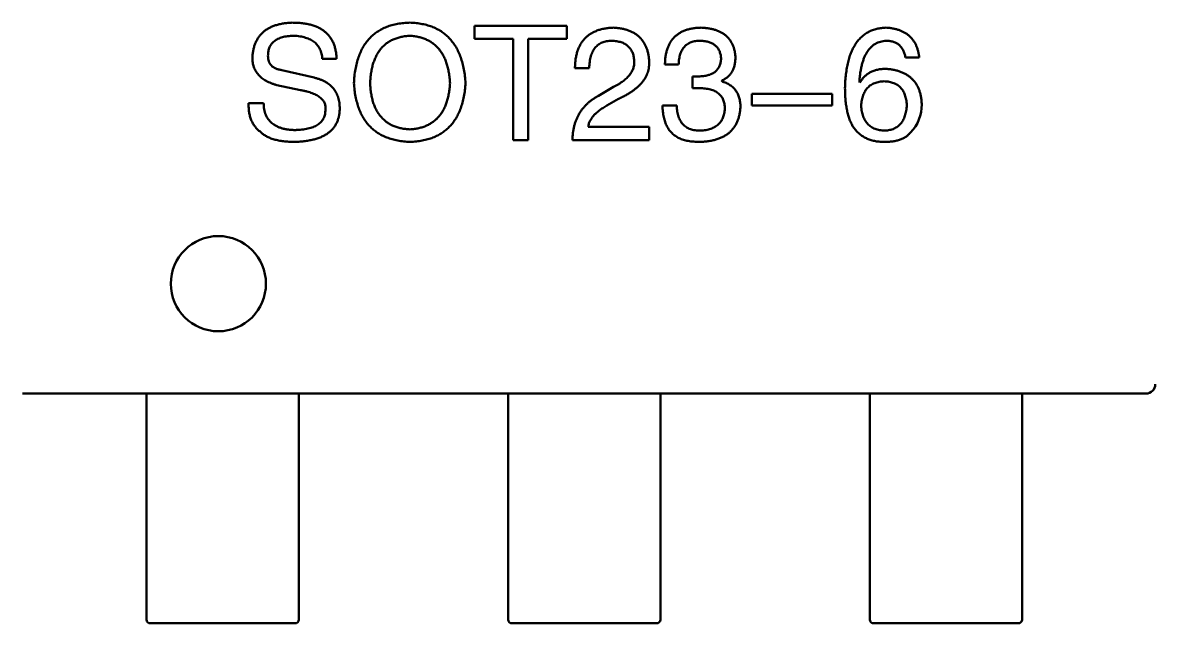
# Model space of a CAD drawing. Header units: millimetres. Extents: x 37 to 347, y 164 to 266.
# Drawn here: x 301.914 to 304.889, y 212.918 to 214.495 of the extents above; entities that cross this region are included whole.
import ezdxf

# ---------------------------------------------------------------- set-up
doc = ezdxf.new("R2010")
doc.units = ezdxf.units.MM
doc.header["$LTSCALE"] = 0.75
doc.layers.add('Visible', color=7, linetype='Continuous', lineweight=50)

msp = doc.modelspace()

# ---------------------------------------------------------------- linework, layer by layer
at = {"layer": 'Visible'}
for p, q in [((303.1004, 214.4872), (303.1004, 214.4528)), ((303.343, 214.4872), (303.1004, 214.4872)), ((303.343, 214.4528), (303.343, 214.4872)), ((303.1004, 214.4528), (303.202, 214.4528)), ((303.202, 214.4528), (303.202, 214.1872)), ((303.2414, 214.4528), (303.343, 214.4528)), ((303.2414, 214.1872), (303.2414, 214.4528)), ((302.7007, 214.4003), (302.7384, 214.4003)), ((303.6009, 214.3855), (303.6369, 214.3855)), ((304.2329, 214.4036), (304.269, 214.4036)), ((302.5942, 214.3708), (302.6794, 214.3511)), ((303.3644, 214.3757), (303.4021, 214.3757)), ((303.673, 214.3544), (303.673, 214.3233)), ((303.6927, 214.3544), (303.673, 214.3544)), ((302.6434, 214.3183), (302.5811, 214.3314)), ((303.4267, 214.3036), (303.4661, 214.3265)), ((303.673, 214.3233), (303.691, 214.3233)), ((303.75, 214.3413), (303.75, 214.3429)), ((304.1116, 214.3396), (304.1133, 214.338)), ((303.4792, 214.2954), (303.448, 214.2774)), ((304.0406, 214.3085), (303.8291, 214.3085)), ((303.8291, 214.3085), (303.8291, 214.2774)), ((304.0406, 214.2774), (304.0406, 214.3085)), ((302.5466, 214.2839), (302.5073, 214.2839)), ((303.632, 214.2774), (303.5943, 214.2774)), ((303.8291, 214.2774), (304.0406, 214.2774)), ((303.5595, 214.2216), (303.3989, 214.2216)), ((303.5595, 214.1872), (303.5595, 214.2216)), ((303.202, 214.1872), (303.2414, 214.1872)), ((303.3579, 214.1872), (303.5595, 214.1872)), ((301.9141, 213.5213), (301.9137, 213.5213)), ((301.9141, 213.5213), (304.8641, 213.5213)), ((302.2391, 213.5213), (302.2391, 213.4823)), ((302.6391, 213.4823), (302.6391, 213.5213)), ((303.1891, 213.5213), (303.1891, 213.4823)), ((303.5891, 213.4823), (303.5891, 213.5213)), ((304.1391, 213.5213), (304.1391, 213.4823)), ((304.5391, 213.4823), (304.5391, 213.5213)), ((304.8646, 213.5213), (304.8641, 213.5213)), ((302.2391, 213.4823), (302.2391, 213.2991)), ((302.6391, 213.2991), (302.6391, 213.4823)), ((303.1891, 213.4823), (303.1891, 213.2991)), ((303.5891, 213.2991), (303.5891, 213.4823)), ((304.1391, 213.4823), (304.1391, 213.2991)), ((304.5391, 213.2991), (304.5391, 213.4823)), ((302.2391, 213.135), (302.2391, 213.2991)), ((302.6391, 213.2991), (302.6391, 213.135)), ((303.1891, 213.135), (303.1891, 213.2991)), ((303.5891, 213.2991), (303.5891, 213.135)), ((304.1391, 213.135), (304.1391, 213.2991)), ((304.5391, 213.2991), (304.5391, 213.135)), ((302.2391, 213.0773), (302.2391, 213.135)), ((302.6391, 213.135), (302.6391, 213.0773)), ((303.1891, 213.0773), (303.1891, 213.135)), ((303.5891, 213.135), (303.5891, 213.0773)), ((304.1391, 213.0773), (304.1391, 213.135)), ((304.5391, 213.135), (304.5391, 213.0773)), ((302.2391, 212.9279), (302.2391, 213.0773)), ((302.6391, 213.0773), (302.6391, 212.9279)), ((303.1891, 212.9279), (303.1891, 213.0773)), ((303.5891, 213.0773), (303.5891, 212.9279)), ((304.1391, 212.9279), (304.1391, 213.0773)), ((304.5391, 213.0773), (304.5391, 212.9279)), ((302.6291, 212.9179), (302.2491, 212.9179)), ((303.5791, 212.9179), (303.1991, 212.9179)), ((304.5291, 212.9179), (304.1491, 212.9179))]:
    msp.add_line(p, q, dxfattribs=at)
at = {"layer": 'Visible', "extrusion": (0, 0, -1)}
msp.add_circle((-302.4278, 213.8099), 0.125, dxfattribs=at)
at = {"layer": 'Visible'}
for centre, radius, start, end in [((304.1718, 214.2794), 0.1038, 315.691, 0.7052), ((304.8641, 213.5463), 0.025, 271.0433, 358.9568)]:
    msp.add_arc(centre, radius, start, end, dxfattribs=at)
at = {"layer": 'Visible', "extrusion": (0, 0, -1)}
for centre, start, end in [((-302.2491, 212.9279), 270, 360), ((-302.6291, 212.9279), 180, 270), ((-303.1991, 212.9279), 270, 360), ((-303.5791, 212.9279), 180, 270), ((-304.1491, 212.9279), 270, 360), ((-304.5291, 212.9279), 180, 270)]:
    msp.add_arc(centre, 0.01, start, end, dxfattribs=at)
at = {"layer": 'Visible'}
for points, knots in [([(302.5171, 214.4036), (302.5174, 214.4072), (302.5179, 214.4142), (302.5197, 214.4242), (302.5221, 214.4337), (302.5253, 214.4425), (302.5294, 214.4506), (302.534, 214.4581), (302.5395, 214.4648), (302.5458, 214.4709), (302.5527, 214.4764), (302.5605, 214.4811), (302.5689, 214.4852), (302.5781, 214.4886), (302.5881, 214.4913), (302.5987, 214.4934), (302.6101, 214.4948), (302.618, 214.4952), (302.6221, 214.4954)], [0, 0, 0, 0, 0.068836, 0.134105, 0.195732, 0.255164, 0.312673, 0.368551, 0.4239, 0.479226, 0.535243, 0.592641, 0.652406, 0.714422, 0.779917, 0.849421, 0.922396, 1, 1, 1, 1]), ([(302.6221, 214.4954), (302.6266, 214.4953), (302.6355, 214.4952), (302.6484, 214.4941), (302.6604, 214.4922), (302.6716, 214.4896), (302.6819, 214.4863), (302.6914, 214.4823), (302.7, 214.4774), (302.7078, 214.4719), (302.7147, 214.4654), (302.7207, 214.4583), (302.7259, 214.4505), (302.7302, 214.4419), (302.7336, 214.4325), (302.7361, 214.4224), (302.7378, 214.4116), (302.7382, 214.4042), (302.7384, 214.4003)], [0, 0, 0, 0, 0.080392, 0.155695, 0.22696, 0.293805, 0.357341, 0.417387, 0.475033, 0.53059, 0.584938, 0.639438, 0.694076, 0.750053, 0.807988, 0.868532, 0.932254, 1, 1, 1, 1]), ([(302.7838, 214.3364), (302.7842, 214.3427), (302.785, 214.3549), (302.7877, 214.3726), (302.7912, 214.3892), (302.7958, 214.4045), (302.8014, 214.4187), (302.8081, 214.4317), (302.8158, 214.4435), (302.8246, 214.4541), (302.8343, 214.4636), (302.8452, 214.4717), (302.8571, 214.4787), (302.87, 214.4845), (302.8839, 214.4891), (302.8988, 214.4924), (302.9147, 214.4946), (302.9257, 214.4951), (302.9313, 214.4954)], [0, 0, 0, 0, 0.077465, 0.1505, 0.219604, 0.284955, 0.34692, 0.406441, 0.463803, 0.519531, 0.574667, 0.629985, 0.685979, 0.743432, 0.802789, 0.865187, 0.930848, 1, 1, 1, 1]), ([(302.9313, 214.4954), (302.9369, 214.4951), (302.9476, 214.4945), (302.9632, 214.4921), (302.9778, 214.4885), (302.9915, 214.4839), (303.0041, 214.478), (303.0157, 214.471), (303.0264, 214.4627), (303.0361, 214.4533), (303.0447, 214.4427), (303.0524, 214.4309), (303.0591, 214.418), (303.0647, 214.4039), (303.0694, 214.3887), (303.0731, 214.3723), (303.0758, 214.3547), (303.0768, 214.3426), (303.0772, 214.3364)], [0, 0, 0, 0, 0.068404, 0.133351, 0.195034, 0.254442, 0.311776, 0.367479, 0.422913, 0.47825, 0.534578, 0.592177, 0.652079, 0.714535, 0.780143, 0.849324, 0.922433, 1, 1, 1, 1]), ([(303.3644, 214.3757), (303.3646, 214.3799), (303.3649, 214.388), (303.3662, 214.3998), (303.3683, 214.4108), (303.3712, 214.421), (303.3749, 214.4304), (303.3793, 214.4391), (303.3845, 214.447), (303.3905, 214.4541), (303.3973, 214.4605), (303.4049, 214.4659), (303.4132, 214.4706), (303.4223, 214.4746), (303.4322, 214.4778), (303.4428, 214.4801), (303.4542, 214.4817), (303.462, 214.4821), (303.4661, 214.4823)], [0, 0, 0, 0, 0.074935, 0.145873, 0.212498, 0.27598, 0.33603, 0.394042, 0.450372, 0.505546, 0.560812, 0.616481, 0.673265, 0.732328, 0.7938, 0.858943, 0.92718, 1, 1, 1, 1]), ([(303.4661, 214.4823), (303.4697, 214.482), (303.4766, 214.4815), (303.4868, 214.48), (303.4962, 214.4778), (303.505, 214.4751), (303.5132, 214.4717), (303.5207, 214.4677), (303.5276, 214.463), (303.5338, 214.4578), (303.5394, 214.4519), (303.5443, 214.4455), (303.5484, 214.4383), (303.552, 214.4306), (303.5549, 214.4223), (303.5571, 214.4133), (303.5587, 214.4037), (303.5592, 214.3971), (303.5595, 214.3937)], [0, 0, 0, 0, 0.074847, 0.14558, 0.212628, 0.276599, 0.337792, 0.396608, 0.453638, 0.509854, 0.565589, 0.621545, 0.678777, 0.737222, 0.798388, 0.862259, 0.929312, 1, 1, 1, 1]), ([(303.6009, 214.3855), (303.601, 214.3894), (303.6012, 214.3969), (303.6025, 214.4077), (303.6045, 214.4178), (303.6072, 214.4272), (303.6107, 214.4358), (303.6148, 214.4437), (303.6197, 214.4509), (303.6254, 214.4574), (303.6317, 214.4631), (303.6388, 214.4681), (303.6465, 214.4723), (303.6551, 214.4758), (303.6643, 214.4786), (303.6742, 214.4805), (303.6848, 214.4819), (303.6922, 214.4822), (303.6959, 214.4823)], [0, 0, 0, 0, 0.074804, 0.144899, 0.211458, 0.274554, 0.334363, 0.392059, 0.448123, 0.503024, 0.558154, 0.613471, 0.670844, 0.729926, 0.792003, 0.857405, 0.926768, 1, 1, 1, 1]), ([(303.6959, 214.4823), (303.6994, 214.4821), (303.7061, 214.4818), (303.7158, 214.4804), (303.725, 214.4787), (303.7334, 214.4763), (303.7413, 214.4735), (303.7485, 214.47), (303.7552, 214.4661), (303.7612, 214.4615), (303.7665, 214.4564), (303.7712, 214.4507), (303.7753, 214.4445), (303.7788, 214.4377), (303.7816, 214.4303), (303.7838, 214.4225), (303.7854, 214.414), (303.7859, 214.4082), (303.7861, 214.4052)], [0, 0, 0, 0, 0.077845, 0.151584, 0.221397, 0.287366, 0.350104, 0.410398, 0.467998, 0.524388, 0.579979, 0.635152, 0.690917, 0.747936, 0.806661, 0.867861, 0.932479, 1, 1, 1, 1]), ([(304.0739, 214.3233), (304.0741, 214.3296), (304.0745, 214.3418), (304.0762, 214.3595), (304.0785, 214.376), (304.0817, 214.3913), (304.0856, 214.4055), (304.0904, 214.4185), (304.0959, 214.4303), (304.1024, 214.4408), (304.1095, 214.4503), (304.1175, 214.4585), (304.1263, 214.4655), (304.1359, 214.4713), (304.1464, 214.4759), (304.1576, 214.4793), (304.1696, 214.4815), (304.1779, 214.482), (304.1821, 214.4823)], [0, 0, 0, 0, 0.087517, 0.169686, 0.246944, 0.319347, 0.387088, 0.450961, 0.511075, 0.567974, 0.622351, 0.675039, 0.726853, 0.778688, 0.83093, 0.884738, 0.941043, 1, 1, 1, 1]), ([(304.1821, 214.4823), (304.1853, 214.482), (304.1915, 214.4815), (304.2005, 214.4801), (304.209, 214.4782), (304.217, 214.4757), (304.2244, 214.4727), (304.2312, 214.4691), (304.2375, 214.4649), (304.2433, 214.4603), (304.2484, 214.455), (304.253, 214.4493), (304.2571, 214.443), (304.2606, 214.4362), (304.2636, 214.4288), (304.2659, 214.4208), (304.2679, 214.4124), (304.2686, 214.4066), (304.269, 214.4036)], [0, 0, 0, 0, 0.073784, 0.144317, 0.211047, 0.274818, 0.336501, 0.395724, 0.453465, 0.510016, 0.566585, 0.622844, 0.680328, 0.739335, 0.800408, 0.863904, 0.93053, 1, 1, 1, 1]), ([(302.6253, 214.461), (302.6226, 214.4608), (302.6174, 214.4606), (302.6097, 214.4599), (302.6027, 214.4587), (302.596, 214.4572), (302.59, 214.4552), (302.5844, 214.453), (302.5794, 214.4502), (302.5749, 214.4472), (302.571, 214.4436), (302.5675, 214.4398), (302.5646, 214.4355), (302.5622, 214.4308), (302.5604, 214.4258), (302.559, 214.4204), (302.5582, 214.4146), (302.5582, 214.4105), (302.5581, 214.4085)], [0, 0, 0, 0, 0.084203, 0.163004, 0.23749, 0.307054, 0.372941, 0.434825, 0.493521, 0.549046, 0.603712, 0.656607, 0.709869, 0.763474, 0.818856, 0.875778, 0.93657, 1, 1, 1, 1]), ([(302.7007, 214.4003), (302.7006, 214.4026), (302.7002, 214.4072), (302.699, 214.4137), (302.6972, 214.4199), (302.6949, 214.4256), (302.6921, 214.431), (302.6887, 214.4358), (302.6848, 214.4402), (302.6803, 214.4443), (302.6753, 214.4478), (302.6697, 214.451), (302.6636, 214.4537), (302.657, 214.456), (302.6498, 214.4579), (302.6422, 214.4594), (302.6339, 214.4605), (302.6283, 214.4608), (302.6253, 214.461)], [0, 0, 0, 0, 0.06478, 0.125818, 0.184742, 0.241596, 0.29678, 0.35108, 0.405518, 0.460702, 0.517804, 0.576089, 0.63758, 0.702308, 0.770179, 0.84276, 0.919058, 1, 1, 1, 1]), ([(302.9313, 214.461), (302.9273, 214.4607), (302.9194, 214.4601), (302.908, 214.4581), (302.8973, 214.4553), (302.8873, 214.4515), (302.8781, 214.4469), (302.8696, 214.4413), (302.8619, 214.4348), (302.8549, 214.4274), (302.8487, 214.4191), (302.8433, 214.4099), (302.8386, 214.3998), (302.8346, 214.3889), (302.8314, 214.377), (302.829, 214.3643), (302.8272, 214.3506), (302.8267, 214.3412), (302.8264, 214.3364)], [0, 0, 0, 0, 0.06667, 0.129658, 0.190139, 0.248038, 0.303867, 0.359209, 0.413876, 0.468829, 0.52527, 0.583633, 0.644086, 0.707738, 0.774507, 0.845482, 0.920473, 1, 1, 1, 1]), ([(303.0363, 214.3364), (303.0359, 214.3411), (303.0353, 214.3504), (303.0333, 214.3639), (303.0307, 214.3765), (303.0275, 214.3883), (303.0234, 214.3992), (303.0186, 214.4092), (303.0132, 214.4183), (303.0069, 214.4266), (303, 214.434), (302.9923, 214.4405), (302.9839, 214.4462), (302.9748, 214.4509), (302.9649, 214.4548), (302.9544, 214.4577), (302.9431, 214.4599), (302.9353, 214.4606), (302.9313, 214.461)], [0, 0, 0, 0, 0.079097, 0.153697, 0.224326, 0.291279, 0.35513, 0.415943, 0.474382, 0.530908, 0.586446, 0.641669, 0.696799, 0.752984, 0.811174, 0.871243, 0.933815, 1, 1, 1, 1]), ([(303.4612, 214.4478), (303.4588, 214.4478), (303.4543, 214.4477), (303.4478, 214.4468), (303.4417, 214.4454), (303.436, 214.4435), (303.4307, 214.4409), (303.4259, 214.4378), (303.4215, 214.4341), (303.4176, 214.4298), (303.4141, 214.425), (303.411, 214.4196), (303.4085, 214.4136), (303.4063, 214.4072), (303.4046, 214.4001), (303.4033, 214.3925), (303.4025, 214.3843), (303.4022, 214.3786), (303.4021, 214.3757)], [0, 0, 0, 0, 0.065945, 0.127767, 0.186553, 0.242898, 0.297728, 0.351599, 0.404854, 0.459191, 0.515338, 0.573322, 0.634405, 0.698538, 0.767039, 0.84022, 0.917406, 1, 1, 1, 1]), ([(303.5202, 214.3954), (303.52, 214.3974), (303.5197, 214.4014), (303.5187, 214.4072), (303.5172, 214.4126), (303.5154, 214.4177), (303.5131, 214.4223), (303.5104, 214.4266), (303.5073, 214.4305), (303.5039, 214.434), (303.4999, 214.4371), (303.4956, 214.4398), (303.4908, 214.4421), (303.4857, 214.4441), (303.4801, 214.4455), (303.4742, 214.4468), (303.4678, 214.4475), (303.4634, 214.4477), (303.4612, 214.4478)], [0, 0, 0, 0, 0.069456, 0.136175, 0.198596, 0.258993, 0.316838, 0.37342, 0.428889, 0.48454, 0.540119, 0.597644, 0.65702, 0.718534, 0.783117, 0.851564, 0.923888, 1, 1, 1, 1]), ([(303.6943, 214.4478), (303.6921, 214.4478), (303.6877, 214.4477), (303.6813, 214.447), (303.6754, 214.4458), (303.6699, 214.4441), (303.6648, 214.4419), (303.6601, 214.4392), (303.6558, 214.436), (303.652, 214.4323), (303.6486, 214.4282), (303.6457, 214.4235), (303.6431, 214.4184), (303.641, 214.4127), (303.6393, 214.4066), (303.6381, 214.4), (303.6372, 214.3929), (303.637, 214.3881), (303.6369, 214.3855)], [0, 0, 0, 0, 0.069877, 0.136363, 0.198671, 0.257968, 0.315462, 0.370709, 0.425568, 0.479847, 0.535753, 0.592303, 0.651386, 0.713311, 0.778642, 0.84836, 0.921866, 1, 1, 1, 1]), ([(303.7484, 214.4019), (303.7482, 214.4037), (303.7479, 214.4072), (303.7469, 214.4123), (303.7456, 214.417), (303.7439, 214.4214), (303.7418, 214.4255), (303.7393, 214.4292), (303.7365, 214.4326), (303.7333, 214.4356), (303.7297, 214.4384), (303.7257, 214.4407), (303.7214, 214.4428), (303.7167, 214.4445), (303.7116, 214.4458), (303.7062, 214.4468), (303.7004, 214.4476), (303.6964, 214.4478), (303.6943, 214.4478)], [0, 0, 0, 0, 0.067655, 0.132224, 0.194132, 0.253145, 0.309858, 0.366002, 0.421361, 0.47702, 0.532632, 0.590536, 0.65067, 0.713258, 0.779588, 0.848803, 0.921949, 1, 1, 1, 1]), ([(304.1821, 214.4478), (304.1795, 214.4476), (304.1744, 214.4473), (304.1671, 214.4455), (304.1601, 214.4432), (304.1537, 214.4399), (304.1476, 214.436), (304.1421, 214.4311), (304.137, 214.4255), (304.1323, 214.4191), (304.1281, 214.4119), (304.1244, 214.4039), (304.1212, 214.3951), (304.1183, 214.3856), (304.116, 214.3752), (304.114, 214.3641), (304.1125, 214.3521), (304.1119, 214.3439), (304.1116, 214.3396)], [0, 0, 0, 0, 0.054741, 0.107075, 0.158339, 0.208382, 0.258772, 0.310045, 0.362765, 0.417822, 0.475982, 0.537466, 0.602901, 0.673037, 0.747247, 0.826291, 0.910782, 1, 1, 1, 1]), ([(304.2329, 214.4036), (304.2322, 214.4071), (304.2307, 214.4137), (304.227, 214.4228), (304.2222, 214.4306), (304.2164, 214.437), (304.2093, 214.4419), (304.2012, 214.4454), (304.192, 214.4475), (304.1855, 214.4477), (304.1821, 214.4478)], [0, 0, 0, 0, 0.1439, 0.274233, 0.394478, 0.509388, 0.621911, 0.738504, 0.863414, 1, 1, 1, 1]), ([(302.5811, 214.3314), (302.5785, 214.3322), (302.5734, 214.3337), (302.5662, 214.3365), (302.5594, 214.3393), (302.5531, 214.3426), (302.5474, 214.3462), (302.5421, 214.3499), (302.5374, 214.3541), (302.5331, 214.3584), (302.5293, 214.3631), (302.526, 214.368), (302.5233, 214.3733), (302.5211, 214.3788), (302.5193, 214.3846), (302.518, 214.3907), (302.5173, 214.397), (302.5172, 214.4014), (302.5171, 214.4036)], [0, 0, 0, 0, 0.077579, 0.15134, 0.221454, 0.288879, 0.352917, 0.414855, 0.474849, 0.533069, 0.58957, 0.64601, 0.702284, 0.759237, 0.816825, 0.876066, 0.936762, 1, 1, 1, 1]), ([(302.5581, 214.4085), (302.5582, 214.4059), (302.5584, 214.4009), (302.5601, 214.3939), (302.563, 214.3878), (302.567, 214.3825), (302.5722, 214.3781), (302.5785, 214.3747), (302.586, 214.3721), (302.5914, 214.3713), (302.5942, 214.3708)], [0, 0, 0, 0, 0.134138, 0.255838, 0.370401, 0.482261, 0.596442, 0.718083, 0.851977, 1, 1, 1, 1]), ([(303.4661, 214.3265), (303.4684, 214.3277), (303.4729, 214.3301), (303.4794, 214.3339), (303.4854, 214.3379), (303.4909, 214.3418), (303.4959, 214.3458), (303.5005, 214.3499), (303.5047, 214.3541), (303.5082, 214.3584), (303.5115, 214.3627), (303.5141, 214.3672), (303.5163, 214.3717), (303.5181, 214.3763), (303.5193, 214.381), (303.5201, 214.3857), (303.5205, 214.3905), (303.5203, 214.3938), (303.5202, 214.3954)], [0, 0, 0, 0, 0.084365, 0.165386, 0.24176, 0.314729, 0.38433, 0.449952, 0.513164, 0.5734, 0.630824, 0.68644, 0.740136, 0.792605, 0.844515, 0.896112, 0.947763, 1, 1, 1, 1]), ([(303.5595, 214.3937), (303.5596, 214.3913), (303.5597, 214.3863), (303.5591, 214.379), (303.5578, 214.3718), (303.5559, 214.3648), (303.5532, 214.358), (303.5498, 214.3514), (303.5458, 214.3449), (303.5411, 214.3387), (303.5357, 214.3326), (303.5297, 214.3267), (303.5229, 214.321), (303.5155, 214.3155), (303.5074, 214.3102), (303.4986, 214.305), (303.4892, 214.3), (303.4826, 214.2969), (303.4792, 214.2954)], [0, 0, 0, 0, 0.055083, 0.109453, 0.162685, 0.21614, 0.26961, 0.324284, 0.380202, 0.437433, 0.497084, 0.559152, 0.624288, 0.692446, 0.763862, 0.838743, 0.917269, 1, 1, 1, 1]), ([(303.6927, 214.3544), (303.6949, 214.3545), (303.6991, 214.3547), (303.7053, 214.3554), (303.711, 214.3565), (303.7164, 214.3579), (303.7213, 214.3596), (303.7258, 214.3618), (303.73, 214.3642), (303.7337, 214.367), (303.737, 214.3702), (303.7398, 214.3737), (303.7424, 214.3776), (303.7444, 214.3818), (303.7461, 214.3863), (303.7473, 214.3912), (303.7481, 214.3965), (303.7483, 214.4001), (303.7484, 214.4019)], [0, 0, 0, 0, 0.079415, 0.154091, 0.22508, 0.29186, 0.355026, 0.415127, 0.472418, 0.528511, 0.583551, 0.638361, 0.693547, 0.750023, 0.807857, 0.868401, 0.932259, 1, 1, 1, 1]), ([(303.7861, 214.4052), (303.786, 214.4015), (303.7858, 214.3945), (303.7841, 214.3843), (303.7813, 214.375), (303.7774, 214.3666), (303.7722, 214.3592), (303.7659, 214.3527), (303.7585, 214.3472), (303.7529, 214.3444), (303.75, 214.3429)], [0, 0, 0, 0, 0.143686, 0.277942, 0.40333, 0.521785, 0.638573, 0.755208, 0.874773, 1, 1, 1, 1]), ([(304.1133, 214.338), (304.115, 214.3409), (304.1184, 214.3465), (304.1247, 214.3539), (304.132, 214.3602), (304.1403, 214.3653), (304.1495, 214.3692), (304.1595, 214.3721), (304.1705, 214.3738), (304.1782, 214.374), (304.1821, 214.3741)], [0, 0, 0, 0, 0.122276, 0.239997, 0.35611, 0.473903, 0.59404, 0.720428, 0.855383, 1, 1, 1, 1]), ([(304.1821, 214.3741), (304.1858, 214.3737), (304.1929, 214.3731), (304.2031, 214.3713), (304.2128, 214.369), (304.2217, 214.3659), (304.2299, 214.3623), (304.2376, 214.3581), (304.2444, 214.3531), (304.2506, 214.3475), (304.2562, 214.3414), (304.261, 214.3345), (304.2652, 214.3271), (304.2687, 214.319), (304.2714, 214.3103), (304.2735, 214.301), (304.275, 214.291), (304.2754, 214.2842), (304.2755, 214.2806)], [0, 0, 0, 0, 0.074228, 0.144548, 0.211288, 0.274576, 0.335162, 0.393915, 0.450599, 0.506657, 0.562409, 0.618617, 0.676096, 0.735061, 0.79654, 0.860906, 0.928473, 1, 1, 1, 1]), ([(302.6794, 214.3511), (302.6822, 214.3504), (302.6875, 214.349), (302.6951, 214.3464), (302.7022, 214.3434), (302.7088, 214.3399), (302.7149, 214.3362), (302.7205, 214.3321), (302.7254, 214.3275), (302.7299, 214.3225), (302.7339, 214.3172), (302.7373, 214.3114), (302.7402, 214.3053), (302.7426, 214.2988), (302.7444, 214.2919), (302.7457, 214.2847), (302.7465, 214.277), (302.7466, 214.2718), (302.7466, 214.2692)], [0, 0, 0, 0, 0.072751, 0.141929, 0.208516, 0.272182, 0.333757, 0.393208, 0.451364, 0.508429, 0.565683, 0.622944, 0.680993, 0.740593, 0.801273, 0.865119, 0.930889, 1, 1, 1, 1]), ([(302.9313, 214.1823), (302.9258, 214.1826), (302.9149, 214.1831), (302.8991, 214.1855), (302.8844, 214.1889), (302.8706, 214.1935), (302.8578, 214.1992), (302.846, 214.206), (302.8352, 214.214), (302.8254, 214.2231), (302.8166, 214.2334), (302.8089, 214.2448), (302.8021, 214.2573), (302.7965, 214.2709), (302.7917, 214.2857), (302.788, 214.3016), (302.7852, 214.3186), (302.7843, 214.3303), (302.7838, 214.3364)], [0, 0, 0, 0, 0.069921, 0.13632, 0.199383, 0.259783, 0.318143, 0.374744, 0.430395, 0.485853, 0.541978, 0.599106, 0.658238, 0.719856, 0.78435, 0.852395, 0.924079, 1, 1, 1, 1]), ([(302.8264, 214.3364), (302.8267, 214.3317), (302.8272, 214.3225), (302.829, 214.3092), (302.8314, 214.2968), (302.8346, 214.2853), (302.8386, 214.2746), (302.8432, 214.2647), (302.8488, 214.2558), (302.855, 214.2478), (302.8619, 214.2406), (302.8696, 214.2342), (302.8781, 214.2288), (302.8873, 214.2242), (302.8973, 214.2206), (302.908, 214.2179), (302.9194, 214.2159), (302.9273, 214.2153), (302.9313, 214.2151)], [0, 0, 0, 0, 0.078378, 0.152832, 0.222566, 0.289047, 0.352083, 0.412232, 0.470037, 0.52626, 0.581558, 0.636408, 0.692036, 0.748558, 0.807098, 0.868409, 0.93235, 1, 1, 1, 1]), ([(303.0772, 214.3364), (303.0768, 214.3303), (303.0758, 214.3186), (303.073, 214.3016), (303.0694, 214.2857), (303.0647, 214.2709), (303.0591, 214.2573), (303.0524, 214.2448), (303.0447, 214.2334), (303.0361, 214.2231), (303.0264, 214.214), (303.0157, 214.206), (303.0041, 214.1992), (302.9914, 214.1934), (302.9778, 214.1889), (302.9632, 214.1855), (302.9476, 214.1831), (302.9369, 214.1826), (302.9313, 214.1823)], [0, 0, 0, 0, 0.07634, 0.148419, 0.216781, 0.281552, 0.343412, 0.402749, 0.460048, 0.516152, 0.571543, 0.627297, 0.683549, 0.741533, 0.801782, 0.864449, 0.930457, 1, 1, 1, 1]), ([(302.9313, 214.2151), (302.9353, 214.2154), (302.9431, 214.216), (302.9544, 214.2182), (302.9649, 214.2211), (302.9748, 214.2248), (302.9839, 214.2296), (302.9923, 214.2351), (303, 214.2414), (303.0069, 214.2486), (303.0132, 214.2566), (303.0186, 214.2656), (303.0234, 214.2753), (303.0275, 214.2859), (303.0307, 214.2973), (303.0333, 214.3096), (303.0353, 214.3227), (303.0359, 214.3317), (303.0363, 214.3364)], [0, 0, 0, 0, 0.067164, 0.130694, 0.191591, 0.250427, 0.307316, 0.362916, 0.418332, 0.473984, 0.530299, 0.588474, 0.649, 0.711927, 0.778273, 0.847993, 0.922058, 1, 1, 1, 1]), ([(303.7582, 214.2692), (303.7582, 214.2713), (303.7581, 214.2756), (303.7573, 214.2818), (303.756, 214.2875), (303.7542, 214.2928), (303.7518, 214.2977), (303.7489, 214.3022), (303.7454, 214.3062), (303.7415, 214.3098), (303.737, 214.313), (303.732, 214.3158), (303.7264, 214.3181), (303.7203, 214.3199), (303.7137, 214.3215), (303.7066, 214.3225), (303.699, 214.3232), (303.6937, 214.3232), (303.691, 214.3233)], [0, 0, 0, 0, 0.066518, 0.129194, 0.188613, 0.245254, 0.300032, 0.353805, 0.407079, 0.461108, 0.516272, 0.574141, 0.634837, 0.699275, 0.767504, 0.840272, 0.917505, 1, 1, 1, 1]), ([(303.75, 214.3413), (303.752, 214.3406), (303.7559, 214.3394), (303.7616, 214.3372), (303.7667, 214.3345), (303.7716, 214.3317), (303.776, 214.3284), (303.7801, 214.325), (303.7838, 214.3212), (303.787, 214.3172), (303.7899, 214.3128), (303.7924, 214.3081), (303.7945, 214.3032), (303.7962, 214.2979), (303.7977, 214.2924), (303.7985, 214.2865), (303.7992, 214.2804), (303.7992, 214.2762), (303.7992, 214.2741)], [0, 0, 0, 0, 0.069445, 0.136039, 0.200011, 0.261745, 0.322328, 0.381403, 0.438864, 0.496655, 0.554398, 0.612391, 0.672266, 0.733005, 0.79604, 0.861293, 0.928785, 1, 1, 1, 1]), ([(304.0952, 214.2216), (304.0935, 214.2247), (304.09, 214.2312), (304.0856, 214.2416), (304.082, 214.253), (304.0791, 214.2653), (304.0767, 214.2785), (304.0751, 214.2926), (304.074, 214.3076), (304.074, 214.3179), (304.0739, 214.3233)], [0, 0, 0, 0, 0.101889, 0.209155, 0.322694, 0.442863, 0.569758, 0.70479, 0.848502, 1, 1, 1, 1]), ([(304.1772, 214.3413), (304.1749, 214.3412), (304.1703, 214.341), (304.1638, 214.34), (304.1576, 214.3387), (304.1519, 214.3368), (304.1466, 214.3345), (304.1418, 214.3316), (304.1373, 214.3283), (304.1333, 214.3245), (304.1296, 214.3203), (304.1265, 214.3155), (304.1237, 214.3103), (304.1214, 214.3047), (304.1196, 214.2985), (304.118, 214.2919), (304.117, 214.2848), (304.1167, 214.2799), (304.1165, 214.2774)], [0, 0, 0, 0, 0.070453, 0.136523, 0.199866, 0.260392, 0.318446, 0.374657, 0.430182, 0.485556, 0.541071, 0.598396, 0.657208, 0.718642, 0.783247, 0.851631, 0.923928, 1, 1, 1, 1]), ([(304.2362, 214.279), (304.236, 214.2814), (304.2357, 214.2862), (304.2347, 214.2931), (304.2332, 214.2996), (304.2314, 214.3056), (304.2291, 214.3111), (304.2265, 214.3162), (304.2234, 214.3208), (304.2199, 214.325), (304.216, 214.3286), (304.2117, 214.3319), (304.2069, 214.3346), (304.2017, 214.3369), (304.1962, 214.3387), (304.1902, 214.34), (304.1838, 214.341), (304.1794, 214.3412), (304.1772, 214.3413)], [0, 0, 0, 0, 0.076288, 0.14871, 0.216387, 0.281386, 0.342528, 0.402111, 0.4591, 0.514852, 0.569974, 0.625644, 0.682226, 0.740156, 0.800362, 0.863471, 0.930116, 1, 1, 1, 1]), ([(302.7089, 214.2642), (302.7091, 214.2659), (302.7095, 214.2692), (302.7095, 214.274), (302.7087, 214.2786), (302.7074, 214.283), (302.7054, 214.2872), (302.7029, 214.2912), (302.6996, 214.2949), (302.6958, 214.2984), (302.6914, 214.3016), (302.6863, 214.3047), (302.6807, 214.3075), (302.6744, 214.3101), (302.6675, 214.3126), (302.66, 214.3147), (302.6519, 214.3167), (302.6463, 214.3178), (302.6434, 214.3183)], [0, 0, 0, 0, 0.053261, 0.103726, 0.152241, 0.20033, 0.248334, 0.297765, 0.349381, 0.403176, 0.461175, 0.522521, 0.58908, 0.660373, 0.73694, 0.818802, 0.9068, 1, 1, 1, 1]), ([(303.3579, 214.1872), (303.358, 214.1905), (303.3582, 214.197), (303.3593, 214.2065), (303.3607, 214.2157), (303.3627, 214.2245), (303.3652, 214.2331), (303.3682, 214.2412), (303.3717, 214.249), (303.3758, 214.2565), (303.3804, 214.2636), (303.3855, 214.2704), (303.3911, 214.2768), (303.3972, 214.2829), (303.4038, 214.2886), (303.411, 214.294), (303.4186, 214.299), (303.424, 214.3021), (303.4267, 214.3036)], [0, 0, 0, 0, 0.069512, 0.136307, 0.201431, 0.265186, 0.327322, 0.388242, 0.448098, 0.507757, 0.566952, 0.626243, 0.686026, 0.745963, 0.807549, 0.869906, 0.934172, 1, 1, 1, 1]), ([(302.5384, 214.2085), (302.5358, 214.2106), (302.5306, 214.2148), (302.524, 214.2223), (302.5185, 214.2306), (302.514, 214.2397), (302.5106, 214.2496), (302.5084, 214.2603), (302.5072, 214.2719), (302.5073, 214.2798), (302.5073, 214.2839)], [0, 0, 0, 0, 0.118525, 0.23537, 0.351251, 0.469113, 0.591533, 0.719982, 0.855722, 1, 1, 1, 1]), ([(302.5466, 214.2839), (302.5468, 214.2811), (302.547, 214.2757), (302.5482, 214.2679), (302.5499, 214.2605), (302.5523, 214.2537), (302.5552, 214.2474), (302.5589, 214.2417), (302.5631, 214.2364), (302.5679, 214.2317), (302.5734, 214.2276), (302.5795, 214.2239), (302.5862, 214.2208), (302.5935, 214.2183), (302.6014, 214.2162), (302.6099, 214.2148), (302.6191, 214.2138), (302.6254, 214.2135), (302.6286, 214.2134)], [0, 0, 0, 0, 0.067961, 0.132534, 0.193672, 0.252403, 0.308678, 0.363904, 0.418121, 0.472753, 0.52822, 0.585973, 0.646018, 0.708979, 0.775045, 0.84596, 0.920665, 1, 1, 1, 1]), ([(302.7466, 214.2692), (302.7465, 214.2658), (302.7462, 214.2592), (302.7447, 214.2496), (302.7422, 214.2407), (302.7388, 214.2324), (302.7346, 214.2246), (302.7294, 214.2176), (302.7234, 214.2112), (302.7163, 214.2054), (302.7085, 214.2002), (302.6997, 214.1959), (302.69, 214.1919), (302.6794, 214.1888), (302.668, 214.1862), (302.6557, 214.1842), (302.6424, 214.1828), (302.6333, 214.1825), (302.6286, 214.1823)], [0, 0, 0, 0, 0.061517, 0.119952, 0.175693, 0.229615, 0.282096, 0.334955, 0.388, 0.44231, 0.499094, 0.558437, 0.621096, 0.687954, 0.758841, 0.834074, 0.91461, 1, 1, 1, 1]), ([(302.6286, 214.2134), (302.6318, 214.2135), (302.638, 214.2137), (302.6469, 214.2145), (302.6552, 214.2156), (302.663, 214.217), (302.6702, 214.219), (302.6767, 214.2212), (302.6827, 214.2238), (302.688, 214.2268), (302.6928, 214.2302), (302.6969, 214.2339), (302.7005, 214.238), (302.7034, 214.2426), (302.7057, 214.2475), (302.7074, 214.2527), (302.7086, 214.2584), (302.7088, 214.2622), (302.7089, 214.2642)], [0, 0, 0, 0, 0.089755, 0.174059, 0.253071, 0.327468, 0.396613, 0.46183, 0.522444, 0.580263, 0.63432, 0.686889, 0.737513, 0.787901, 0.838496, 0.890164, 0.94383, 1, 1, 1, 1]), ([(303.448, 214.2774), (303.4445, 214.2753), (303.4378, 214.2714), (303.4285, 214.2649), (303.4204, 214.2583), (303.4136, 214.2514), (303.408, 214.2443), (303.4037, 214.237), (303.4004, 214.2295), (303.3994, 214.2242), (303.3989, 214.2216)], [0, 0, 0, 0, 0.158292, 0.304606, 0.440272, 0.565336, 0.681745, 0.791834, 0.896966, 1, 1, 1, 1]), ([(303.6386, 214.1921), (303.6368, 214.1929), (303.6334, 214.1946), (303.6285, 214.1977), (303.624, 214.201), (303.6197, 214.2047), (303.6159, 214.2088), (303.6123, 214.2133), (303.609, 214.2181), (303.6061, 214.2233), (303.6035, 214.2288), (303.6012, 214.2347), (303.5993, 214.2409), (303.5976, 214.2475), (303.5963, 214.2545), (303.5953, 214.2618), (303.5946, 214.2694), (303.5944, 214.2747), (303.5943, 214.2774)], [0, 0, 0, 0, 0.056906, 0.113264, 0.168825, 0.223843, 0.279195, 0.335267, 0.392098, 0.450414, 0.51054, 0.572219, 0.636652, 0.703156, 0.773102, 0.845505, 0.921063, 1, 1, 1, 1]), ([(303.632, 214.2774), (303.6321, 214.2747), (303.6323, 214.2696), (303.6333, 214.2621), (303.6345, 214.2552), (303.6364, 214.2487), (303.6387, 214.2428), (303.6414, 214.2374), (303.6447, 214.2325), (303.6483, 214.2281), (303.6525, 214.2243), (303.6571, 214.2209), (303.6622, 214.218), (303.6677, 214.2158), (303.6737, 214.214), (303.6802, 214.2127), (303.6871, 214.2119), (303.6919, 214.2118), (303.6943, 214.2118)], [0, 0, 0, 0, 0.07723, 0.149593, 0.217944, 0.282232, 0.34411, 0.402297, 0.458791, 0.513966, 0.568538, 0.623291, 0.679957, 0.737243, 0.798142, 0.86118, 0.928728, 1, 1, 1, 1]), ([(303.7992, 214.2741), (303.799, 214.2705), (303.7985, 214.2635), (303.7967, 214.2534), (303.7942, 214.244), (303.7909, 214.2352), (303.7869, 214.227), (303.7821, 214.2196), (303.7765, 214.2128), (303.7702, 214.2067), (303.7631, 214.2013), (303.7553, 214.1966), (303.7467, 214.1924), (303.7373, 214.1891), (303.7272, 214.1864), (303.7164, 214.1842), (303.7048, 214.1828), (303.6968, 214.1825), (303.6927, 214.1823)], [0, 0, 0, 0, 0.068236, 0.132937, 0.194125, 0.253174, 0.310181, 0.365986, 0.421096, 0.476216, 0.532352, 0.590232, 0.649824, 0.71274, 0.778406, 0.848058, 0.921922, 1, 1, 1, 1]), ([(303.6943, 214.2118), (303.6968, 214.2119), (303.7015, 214.2123), (303.7085, 214.2133), (303.7149, 214.2147), (303.721, 214.2165), (303.7266, 214.2186), (303.7317, 214.2213), (303.7364, 214.2242), (303.7407, 214.2276), (303.7444, 214.2315), (303.7479, 214.2357), (303.7507, 214.2403), (303.7531, 214.2453), (303.7552, 214.2507), (303.7566, 214.2565), (303.7578, 214.2627), (303.7581, 214.267), (303.7582, 214.2692)], [0, 0, 0, 0, 0.076694, 0.149502, 0.218019, 0.283183, 0.345589, 0.405199, 0.462852, 0.519478, 0.575313, 0.630559, 0.687006, 0.744638, 0.804006, 0.866059, 0.931486, 1, 1, 1, 1]), ([(304.1165, 214.2774), (304.1167, 214.2748), (304.117, 214.2697), (304.1181, 214.2625), (304.1196, 214.2557), (304.1215, 214.2493), (304.1238, 214.2435), (304.1268, 214.2382), (304.1299, 214.2333), (304.1337, 214.229), (304.1378, 214.225), (304.1424, 214.2217), (304.1474, 214.2187), (304.1528, 214.2164), (304.1587, 214.2144), (304.165, 214.2131), (304.1718, 214.2121), (304.1764, 214.2119), (304.1788, 214.2118)], [0, 0, 0, 0, 0.076467, 0.148148, 0.216496, 0.280559, 0.342274, 0.401168, 0.458322, 0.514073, 0.569257, 0.62465, 0.68124, 0.739113, 0.799947, 0.862804, 0.929597, 1, 1, 1, 1]), ([(304.1788, 214.2118), (304.181, 214.212), (304.1853, 214.2123), (304.1915, 214.2134), (304.1973, 214.215), (304.2027, 214.2171), (304.2077, 214.2196), (304.2123, 214.2227), (304.2165, 214.2262), (304.2203, 214.2302), (304.2238, 214.2346), (304.2267, 214.2396), (304.2294, 214.245), (304.2315, 214.2509), (304.2333, 214.2572), (304.2347, 214.2641), (304.2357, 214.2714), (304.236, 214.2764), (304.2362, 214.279)], [0, 0, 0, 0, 0.066682, 0.130303, 0.190802, 0.248749, 0.30534, 0.361219, 0.415721, 0.471765, 0.528279, 0.586428, 0.64659, 0.710143, 0.776461, 0.846692, 0.921137, 1, 1, 1, 1]), ([(302.6286, 214.1823), (302.6235, 214.1824), (302.6136, 214.1825), (302.5993, 214.1837), (302.5863, 214.1858), (302.5743, 214.1885), (302.5636, 214.1922), (302.554, 214.1967), (302.5456, 214.2021), (302.5408, 214.2064), (302.5384, 214.2085)], [0, 0, 0, 0, 0.160387, 0.308627, 0.445399, 0.572622, 0.690197, 0.799182, 0.90196, 1, 1, 1, 1]), ([(304.1723, 214.1823), (304.1682, 214.1825), (304.1601, 214.183), (304.1485, 214.1852), (304.1376, 214.1883), (304.1275, 214.1927), (304.1182, 214.1982), (304.1097, 214.2049), (304.1018, 214.2127), (304.0975, 214.2186), (304.0952, 214.2216)], [0, 0, 0, 0, 0.137449, 0.267856, 0.393219, 0.514735, 0.63397, 0.753734, 0.874967, 1, 1, 1, 1]), ([(304.246, 214.2069), (304.2442, 214.2047), (304.2404, 214.2005), (304.2334, 214.1953), (304.2256, 214.1909), (304.2168, 214.1874), (304.207, 214.1847), (304.1963, 214.183), (304.1846, 214.1821), (304.1765, 214.1822), (304.1723, 214.1823)], [0, 0, 0, 0, 0.105033, 0.21147, 0.321511, 0.438526, 0.563605, 0.698055, 0.843218, 1, 1, 1, 1]), ([(303.6927, 214.1823), (303.6899, 214.1823), (303.6844, 214.1824), (303.6765, 214.1828), (303.6691, 214.1836), (303.6621, 214.1847), (303.6555, 214.186), (303.6494, 214.1877), (303.6438, 214.1897), (303.6403, 214.1913), (303.6386, 214.1921)], [0, 0, 0, 0, 0.15115, 0.29371, 0.429149, 0.55661, 0.677302, 0.791017, 0.898045, 1, 1, 1, 1])]:
    msp.add_open_spline(points, degree=3, knots=knots, dxfattribs=at)

doc.saveas('drawing.dxf')
